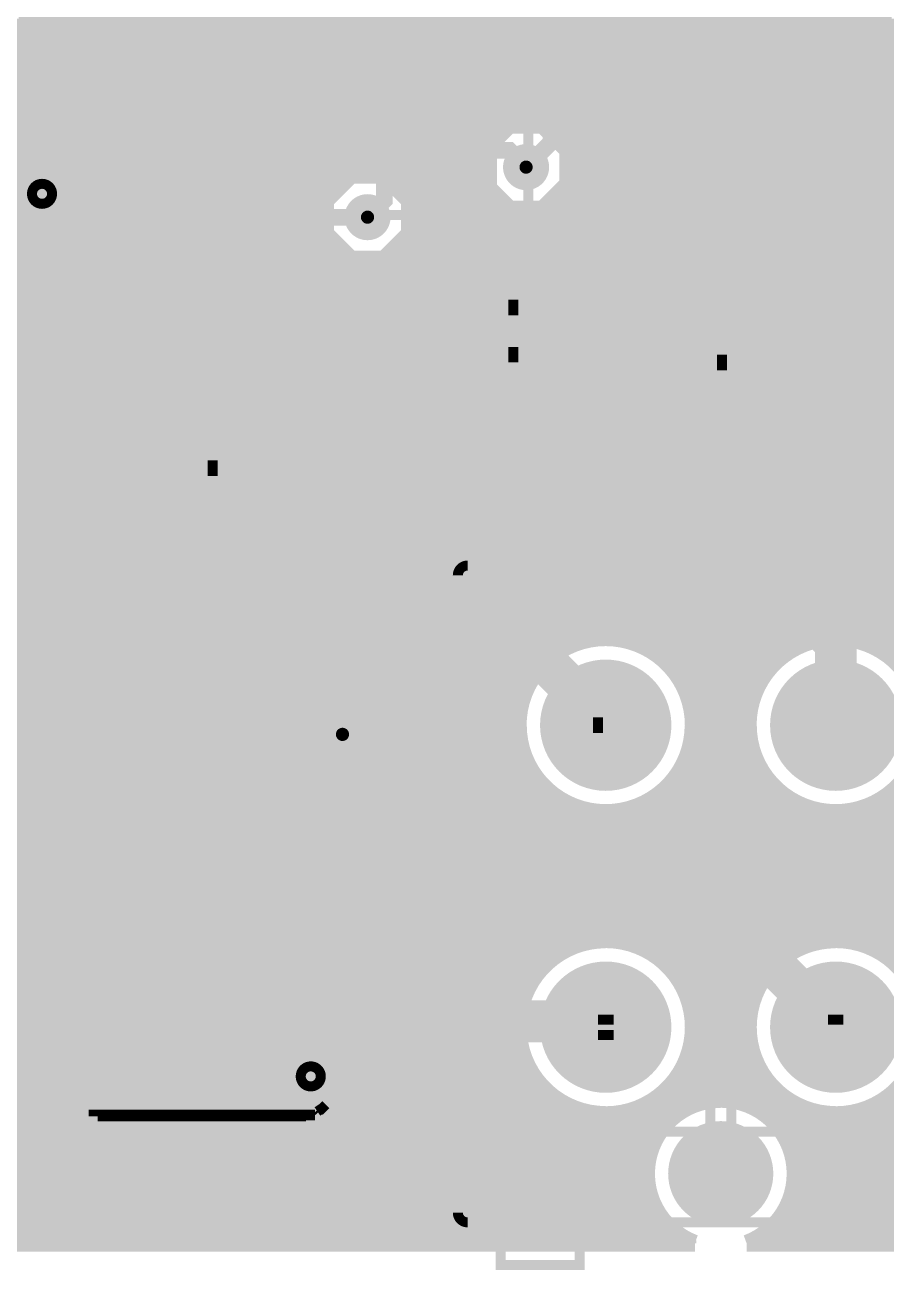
# Model space of a CAD drawing. Extents: x -5 to 208, y -5 to 206.
# Drawn here: x 103.37 to 116.48, y 121 to 139.96 of the extents above; entities that cross this region are included whole.
import ezdxf

# ---------------------------------------------------------------- set-up
doc = ezdxf.new("R2010")
doc.units = 0
doc.header["$MEASUREMENT"] = 0
doc.layers.get('0').update_dxf_attribs({"linetype": 'CONTINUOUS'})
for name, color, linetype in [('22-301-0_BOT', 7, 'CONTINUOUS'), ('22-301-0_DRD', 7, 'CONTINUOUS'), ('22-301-0_IN1', 1, 'CONTINUOUS'), ('22-301-0_IN2', 4, 'CONTINUOUS'), ('22-301-0_SMB', 3, 'CONTINUOUS'), ('22-301-0_SMT', 5, 'CONTINUOUS'), ('22-301-0_SST', 10, 'CONTINUOUS'), ('22-301-0_TOP', 14, 'CONTINUOUS'), ('THRUHOLE_NPT', 12, 'CONTINUOUS'), ('THRUHOLE_TAP', 11, 'CONTINUOUS')]:
    doc.layers.add(name, color=color, linetype=linetype)

# ---------------------------------------------------------------- blocks, each defined once
blk = doc.blocks.new('ROUND_28')
at = {"const_width": 0.99949}
blk.add_lwpolyline([(-0.499744, 0, 1), (0.499744, 0, 1)], format="xyb", close=True, dxfattribs=at)
blk = doc.blocks.new('ROUND_29')
at = {"const_width": 0.8001}
blk.add_lwpolyline([(-0.40005, 0, 1), (0.40005, 0, 1)], format="xyb", close=True, dxfattribs=at)
blk = doc.blocks.new('ROUND_66')
at = {"const_width": 0.35052}
blk.add_lwpolyline([(-0.17526, 0, 1), (0.17526, 0, 1)], format="xyb", close=True, dxfattribs=at)
blk = doc.blocks.new('ROUND_69')
at = {"const_width": 0.35052}
blk.add_lwpolyline([(-0.17526, 0, 1), (0.17526, 0, 1)], format="xyb", close=True, dxfattribs=at)
blk = doc.blocks.new('ROUND_70')
at = {"const_width": 0.35052}
blk.add_lwpolyline([(-0.17526, 0, 1), (0.17526, 0, 1)], format="xyb", close=True, dxfattribs=at)
blk = doc.blocks.new('RECTANGLE_15')
blk.add_solid([(1.0795, 1.3716), (1.0795, -1.3716), (-1.0795, 1.3716), (-1.0795, -1.3716)])
blk = doc.blocks.new('RECTANGLE_19')
blk.add_solid([(1.3716, 1.0795), (1.3716, -1.0795), (-1.3716, 1.0795), (-1.3716, -1.0795)])
blk = doc.blocks.new('ROUND_74')
at = {"const_width": 0.10033}
blk.add_lwpolyline([(-0.050164, 0, 1), (0.050164, 0, 1)], format="xyb", close=True, dxfattribs=at)
blk = doc.blocks.new('ROUND_80')
at = {"const_width": 0.54991}
blk.add_lwpolyline([(-0.274954, 0, 1), (0.274954, 0, 1)], format="xyb", close=True, dxfattribs=at)

msp = doc.modelspace()

# ---------------------------------------------------------------- linework, layer by layer
at = {"layer": '22-301-0_BOT'}
for points, const_width in [([(111.379, 172.085), (111.379, 138.176), (110.998, 137.795)], 0.254), ([(108.585, 171.45), (108.839, 171.196), (108.839, 137.287), (108.585, 137.033)], 0.254), ([(117.475, 136.271), (116.967, 135.763), (99.187, 135.763), (98.933, 136.017), (99.06, 136.144), (99.06, 136.271)], 1.27)]:
    msp.add_lwpolyline(points, dxfattribs=dict(at, const_width=const_width))
at = {"layer": '22-301-0_DRD', "const_width": 0.254}
for points in [[(110.744, 138.43), (110.363, 138.049)], [(111.252, 138.43), (110.744, 138.43)], [(111.633, 138.049), (111.252, 138.43)], [(110.363, 138.049), (110.363, 137.541)], [(111.633, 137.541), (111.633, 138.049)], [(108.331, 137.668), (107.95, 137.287)], [(108.839, 137.668), (108.331, 137.668)], [(109.22, 137.287), (108.839, 137.668)], [(110.363, 137.541), (110.744, 137.16)], [(111.252, 137.16), (111.633, 137.541)], [(107.95, 137.287), (107.95, 136.779)], [(109.22, 136.779), (109.22, 137.287)], [(110.744, 137.16), (111.252, 137.16)], [(107.95, 136.779), (108.331, 136.398)], [(108.839, 136.398), (109.22, 136.779)], [(108.331, 136.398), (108.839, 136.398)], [(111.57458, 129.9337), (111.57458, 128.6637)], [(112.84458, 129.9337), (111.57458, 129.9337)], [(112.84458, 129.9337), (111.57458, 128.6637)], [(112.84458, 128.6637), (111.57458, 129.9337)], [(112.84458, 128.6637), (112.84458, 129.9337)], [(115.0747, 129.9337), (115.0747, 128.6637)], [(116.3447, 129.9337), (115.0747, 129.9337)], [(116.3447, 129.9337), (115.0747, 128.6637)], [(116.3447, 128.6637), (115.0747, 129.9337)], [(116.3447, 128.6637), (116.3447, 129.9337)], [(107.95, 129.794), (107.569, 129.413)], [(107.95, 129.794), (107.569, 129.413)], [(108.458, 129.794), (107.95, 129.794)], [(108.458, 129.794), (107.95, 129.794)], [(108.839, 129.413), (108.458, 129.794)], [(108.839, 129.413), (108.458, 129.794)], [(107.569, 129.413), (107.569, 128.905)], [(107.569, 129.413), (107.569, 128.905)], [(108.839, 128.905), (108.839, 129.413)], [(108.839, 128.905), (108.839, 129.413)], [(107.569, 128.905), (107.95, 128.524)], [(107.569, 128.905), (107.95, 128.524)], [(108.458, 128.524), (108.839, 128.905)], [(108.458, 128.524), (108.839, 128.905)], [(111.57458, 128.6637), (112.84458, 128.6637)], [(115.0747, 128.6637), (116.3447, 128.6637)], [(107.95, 128.524), (108.458, 128.524)], [(107.95, 128.524), (108.458, 128.524)], [(111.57458, 125.3363), (111.57458, 124.0663)], [(112.84458, 125.3363), (111.57458, 125.3363)], [(112.84458, 125.3363), (111.57458, 124.0663)], [(112.84458, 124.0663), (111.57458, 125.3363)], [(112.84458, 124.0663), (112.84458, 125.3363)], [(115.0747, 125.3363), (115.0747, 124.0663)], [(116.3447, 125.3363), (115.0747, 125.3363)], [(116.3447, 125.3363), (115.0747, 124.0663)], [(116.3447, 124.0663), (115.0747, 125.3363)], [(116.3447, 124.0663), (116.3447, 125.3363)], [(111.57458, 124.0663), (112.84458, 124.0663)], [(115.0747, 124.0663), (116.3447, 124.0663)], [(113.95964, 123.10618), (113.32464, 122.47118)], [(114.59464, 122.47118), (113.95964, 123.10618)], [(113.32464, 122.47118), (113.95964, 121.83618)], [(113.95964, 121.83618), (114.59464, 122.47118)]]:
    msp.add_lwpolyline(points, dxfattribs=at)
at = {"layer": '22-301-0_IN1', "const_width": 0.254}
for points in [[(103.4034, 166.37), (103.4034, 121.412)], [(103.632, 166.37), (103.632, 121.412)], [(103.8606, 166.37), (103.8606, 121.412)], [(104.0892, 166.37), (104.0892, 121.412)], [(104.3178, 166.37), (104.3178, 121.412)], [(104.5464, 166.37), (104.5464, 121.412)], [(104.775, 166.37), (104.775, 121.412)], [(105.0036, 166.37), (105.0036, 121.412)], [(105.2322, 166.37), (105.2322, 121.412)], [(105.4608, 166.37), (105.4608, 121.412)], [(105.6894, 166.37), (105.6894, 121.412)], [(108.4326, 166.37), (108.4326, 137.69594)], [(108.6612, 166.37), (108.6612, 137.70864)], [(108.8898, 166.37), (108.8898, 137.64006)], [(109.1184, 166.37), (109.1184, 137.45464)], [(109.347, 166.37), (109.347, 121.412)], [(109.5756, 166.37), (109.5756, 121.412)], [(109.8042, 166.37), (109.8042, 121.412)], [(111.4044, 166.37), (111.4044, 138.33856)], [(111.633, 166.37), (111.633, 138.0363)], [(111.8616, 166.37), (111.8616, 130.5814)], [(112.0902, 166.37), (112.0902, 130.62204)], [(112.3188, 166.37), (112.3188, 130.62458)], [(113.919, 166.37), (113.919, 123.59894)], [(114.1476, 166.37), (114.1476, 123.5837)], [(108.204, 154.44216), (108.204, 137.59688)], [(114.3762, 154.3177), (114.3762, 123.5202)], [(107.2896, 154.06624), (107.2896, 121.412)], [(107.5182, 154.00782), (107.5182, 121.412)], [(107.7468, 154.02814), (107.7468, 121.412)], [(107.9754, 154.1399), (107.9754, 137.33272)], [(114.6048, 154.0002), (114.6048, 130.03784)], [(105.918, 153.80716), (105.918, 121.412)], [(114.8334, 153.81224), (114.8334, 130.29692)], [(115.062, 153.69286), (115.062, 130.45948)], [(115.2906, 153.62174), (115.2906, 130.56108)], [(115.9764, 153.6573), (115.9764, 130.60172)], [(116.205, 153.75382), (116.205, 130.53314)], [(106.1466, 153.5049), (106.1466, 121.412)], [(106.8324, 153.43124), (106.8324, 121.412)], [(107.061, 153.59888), (107.061, 121.412)], [(115.5192, 153.5938), (115.5192, 130.61442)], [(115.7478, 153.60396), (115.7478, 130.62712)], [(106.3752, 153.39314), (106.3752, 121.412)], [(106.6038, 153.37282), (106.6038, 121.412)], [(116.4336, 148.54936), (116.4336, 130.41376)], [(110.0328, 147.86102), (110.0328, 121.412)], [(111.1758, 147.82038), (111.1758, 138.45032)], [(110.2614, 147.62988), (110.2614, 121.412)], [(110.9472, 147.61464), (110.9472, 138.47318)], [(110.49, 147.54098), (110.49, 138.24712)], [(110.7186, 147.5359), (110.7186, 138.41476)], [(112.5474, 146.12874), (112.5474, 130.58394)], [(112.776, 145.86712), (112.776, 130.50266)], [(113.6904, 146.00936), (113.6904, 123.56592)], [(113.0046, 145.76806), (113.0046, 130.3655)], [(113.2332, 145.75536), (113.2332, 130.14706)], [(113.4618, 145.82394), (113.4618, 129.74828)], [(202.25512, 139.9286), (80.645, 139.9286)], [(204.47, 139.7), (80.645, 139.7)], [(204.47, 139.4714), (96.29902, 139.4714)], [(204.47, 139.2428), (96.66478, 139.2428)], [(204.47, 139.0142), (96.7867, 139.0142)], [(120.55094, 138.7856), (96.81718, 138.7856)], [(120.40108, 138.557), (96.76892, 138.557)], [(110.57636, 138.3284), (96.61652, 138.3284)], [(120.35028, 138.3284), (111.41964, 138.3284)], [(110.39094, 138.0998), (94.60992, 138.0998)], [(120.38076, 138.0998), (111.60506, 138.0998)], [(110.32236, 137.8712), (97.62998, 137.8712)], [(120.50522, 137.8712), (111.67364, 137.8712)], [(108.28274, 137.6426), (97.86112, 137.6426)], [(110.33506, 137.6426), (108.88472, 137.6426)], [(111.633, 137.55116), (111.633, 130.49758)], [(120.86844, 137.6426), (111.66094, 137.6426)], [(108.02112, 137.414), (97.95002, 137.414)], [(110.43412, 137.414), (109.14888, 137.414)], [(110.49, 137.34288), (110.49, 121.412)], [(164.40658, 137.414), (111.56188, 137.414)], [(107.92206, 137.1854), (97.95256, 137.1854)], [(110.69574, 137.1854), (109.24794, 137.1854)], [(110.7186, 137.17524), (110.7186, 121.412)], [(111.1758, 137.13714), (111.1758, 130.13436)], [(180.4289, 137.1854), (111.29772, 137.1854)], [(111.4044, 137.2489), (111.4044, 130.35534)], [(107.90936, 136.9568), (97.87636, 136.9568)], [(180.31714, 136.9568), (109.26064, 136.9568)], [(110.9472, 137.11682), (110.9472, 129.71272)], [(107.97794, 136.7282), (99.56292, 136.7282)], [(107.9754, 136.73074), (107.9754, 121.412)], [(109.1184, 136.61136), (109.1184, 121.412)], [(116.97208, 136.7282), (109.19206, 136.7282)], [(108.16336, 136.4996), (99.70008, 136.4996)], [(108.204, 136.46912), (108.204, 121.412)], [(108.4326, 136.37006), (108.4326, 121.412)], [(108.8898, 136.42594), (108.8898, 121.412)], [(116.83492, 136.4996), (109.00664, 136.4996)], [(116.79428, 136.271), (99.74072, 136.271)], [(108.6612, 136.35736), (108.6612, 121.412)], [(116.83492, 136.0424), (99.70008, 136.0424)], [(116.97208, 135.8138), (99.56292, 135.8138)], [(204.47, 135.5852), (90.67292, 135.5852)], [(204.47, 135.3566), (90.81008, 135.3566)], [(204.47, 135.128), (90.85072, 135.128)], [(204.47, 134.8994), (90.81008, 134.8994)], [(204.47, 134.6708), (90.67292, 134.6708)], [(204.47, 134.4422), (80.645, 134.4422)], [(204.47, 134.2136), (80.645, 134.2136)], [(204.47, 133.985), (80.645, 133.985)], [(204.47, 133.7564), (80.645, 133.7564)], [(204.47, 133.5278), (80.645, 133.5278)], [(204.47, 133.2992), (80.645, 133.2992)], [(204.47, 133.0706), (80.645, 133.0706)], [(204.47, 132.842), (80.645, 132.842)], [(204.47, 132.6134), (80.645, 132.6134)], [(204.47, 132.3848), (80.645, 132.3848)], [(204.47, 132.1562), (80.645, 132.1562)], [(204.47, 131.9276), (80.645, 131.9276)], [(204.47, 131.699), (80.645, 131.699)], [(204.47, 131.4704), (80.645, 131.4704)], [(204.47, 131.2418), (80.645, 131.2418)], [(204.47, 131.0132), (80.645, 131.0132)], [(204.47, 130.7846), (80.645, 130.7846)], [(111.77524, 130.556), (80.645, 130.556)], [(115.27536, 130.556), (112.64392, 130.556)], [(118.77548, 130.556), (116.14404, 130.556)], [(111.3663, 130.3274), (80.645, 130.3274)], [(114.86642, 130.3274), (113.05286, 130.3274)], [(118.36654, 130.3274), (116.55298, 130.3274)], [(111.14786, 130.0988), (80.645, 130.0988)], [(114.64798, 130.0988), (113.2713, 130.0988)], [(111.0107, 129.8702), (80.645, 129.8702)], [(114.51082, 129.8702), (113.411, 129.8702)], [(110.92434, 129.6416), (80.645, 129.6416)], [(114.42446, 129.6416), (113.49482, 129.6416)], [(110.88624, 129.413), (80.645, 129.413)], [(114.38636, 129.413), (113.53546, 129.413)], [(110.88624, 129.1844), (80.645, 129.1844)], [(114.38636, 129.1844), (113.53546, 129.1844)], [(110.92688, 128.9558), (80.645, 128.9558)], [(110.9472, 128.88468), (110.9472, 125.11278)], [(113.4618, 128.85166), (113.4618, 125.14834)], [(114.427, 128.9558), (113.49482, 128.9558)], [(111.0107, 128.7272), (80.645, 128.7272)], [(114.51082, 128.7272), (113.411, 128.7272)], [(111.1504, 128.4986), (80.645, 128.4986)], [(111.1758, 128.46558), (111.1758, 125.53442)], [(113.2332, 128.45034), (113.2332, 125.54966)], [(114.65052, 128.4986), (113.2713, 128.4986)], [(114.6048, 128.5621), (114.6048, 125.4379)], [(111.36884, 128.27), (80.645, 128.27)], [(111.4044, 128.24206), (111.4044, 125.75794)], [(113.0046, 128.23444), (113.0046, 125.76556)], [(114.86896, 128.27), (113.05032, 128.27)], [(114.8334, 128.30048), (114.8334, 125.69952)], [(118.36908, 128.27), (116.55044, 128.27)], [(111.78032, 128.0414), (80.645, 128.0414)], [(111.633, 128.10236), (111.633, 125.89764)], [(115.28044, 128.0414), (112.63884, 128.0414)], [(112.776, 128.09728), (112.776, 125.90272)], [(115.062, 128.13792), (115.062, 125.85954)], [(115.2906, 128.03886), (115.2906, 125.96114)], [(118.78056, 128.0414), (116.13896, 128.0414)], [(116.205, 128.06426), (116.205, 125.9332)], [(116.4336, 128.18364), (116.4336, 125.81636)], [(111.8616, 128.016), (111.8616, 125.98146)], [(112.0902, 127.97536), (112.0902, 126.02464)], [(112.3188, 127.97536), (112.3188, 126.02464)], [(112.5474, 128.01346), (112.5474, 125.98654)], [(115.5192, 127.98298), (115.5192, 126.01448)], [(115.7478, 127.97028), (115.7478, 126.02972)], [(115.9764, 127.99568), (115.9764, 126.00178)], [(203.53528, 127.8128), (80.645, 127.8128)], [(203.30668, 127.5842), (80.645, 127.5842)], [(203.07808, 127.3556), (80.645, 127.3556)], [(202.84948, 127.127), (80.645, 127.127)], [(201.19594, 126.8984), (95.74276, 126.8984)], [(200.787, 126.6698), (96.1517, 126.6698)], [(193.9163, 126.4412), (96.42094, 126.4412)], [(193.9163, 126.2126), (96.61652, 126.2126)], [(111.86414, 125.984), (96.7613, 125.984)], [(115.36426, 125.984), (112.55502, 125.984)], [(118.86438, 125.984), (116.05514, 125.984)], [(111.40186, 125.7554), (96.87052, 125.7554)], [(114.90198, 125.7554), (113.01984, 125.7554)], [(118.39956, 125.7554), (116.51996, 125.7554)], [(111.16818, 125.5268), (96.94672, 125.5268)], [(114.6683, 125.5268), (113.25098, 125.5268)], [(111.0234, 125.2982), (96.99498, 125.2982)], [(114.52352, 125.2982), (113.3983, 125.2982)], [(110.93196, 125.0696), (97.01784, 125.0696)], [(114.43208, 125.0696), (113.4872, 125.0696)], [(110.88878, 124.841), (97.0153, 124.841)], [(114.3889, 124.841), (113.53292, 124.841)], [(110.8837, 124.6124), (96.98736, 124.6124)], [(114.38382, 124.6124), (113.53546, 124.6124)], [(110.91926, 124.3838), (96.93148, 124.3838)], [(110.9472, 124.28728), (110.9472, 121.412)], [(113.4618, 124.25172), (113.4618, 123.4821)], [(114.41938, 124.3838), (113.4999, 124.3838)], [(110.998, 124.1552), (96.8502, 124.1552)], [(114.49812, 124.1552), (113.42116, 124.1552)], [(111.13008, 123.9266), (96.73336, 123.9266)], [(111.1758, 123.86564), (111.1758, 121.412)], [(114.6302, 123.9266), (113.29162, 123.9266)], [(114.6048, 123.96216), (114.6048, 123.39828)], [(111.33582, 123.698), (96.57842, 123.698)], [(114.83594, 123.698), (113.08334, 123.698)], [(113.2332, 123.8504), (113.2332, 123.33478)], [(114.8334, 123.70054), (114.8334, 123.18746)], [(118.33606, 123.698), (116.58346, 123.698)], [(111.4044, 123.64212), (111.4044, 121.412)], [(111.633, 123.50242), (111.633, 121.412)], [(112.776, 123.49734), (112.776, 121.412)], [(113.0046, 123.6345), (113.0046, 123.07062)], [(115.062, 123.54052), (115.062, 122.7201)], [(116.4336, 123.5837), (116.4336, 121.412)], [(111.7092, 123.4694), (96.37014, 123.4694)], [(111.8616, 123.4186), (111.8616, 121.412)], [(112.0902, 123.37542), (112.0902, 121.412)], [(112.3188, 123.37542), (112.3188, 121.412)], [(112.5474, 123.41352), (112.5474, 121.412)], [(113.43386, 123.4694), (112.7125, 123.4694)], [(115.20932, 123.4694), (114.48796, 123.4694)], [(115.2906, 123.43892), (115.2906, 121.412)], [(115.5192, 123.38558), (115.5192, 121.412)], [(115.7478, 123.37034), (115.7478, 121.412)], [(115.9764, 123.39828), (115.9764, 121.412)], [(116.205, 123.46686), (116.205, 121.412)], [(118.7069, 123.4694), (116.21262, 123.4694)], [(113.13414, 123.2408), (96.08058, 123.2408)], [(163.93414, 123.2408), (114.78514, 123.2408)], [(112.96904, 123.0122), (95.90532, 123.0122)], [(163.76904, 123.0122), (114.95024, 123.0122)], [(112.87506, 122.7836), (95.90532, 122.7836)], [(163.67506, 122.7836), (115.04422, 122.7836)], [(112.83442, 122.555), (95.90532, 122.555)], [(163.63442, 122.555), (115.0874, 122.555)], [(112.8395, 122.3264), (95.90532, 122.3264)], [(115.062, 122.21972), (115.062, 121.412)], [(163.6395, 122.3264), (115.07978, 122.3264)], [(112.89284, 122.0978), (95.90532, 122.0978)], [(163.69284, 122.0978), (115.02644, 122.0978)], [(113.0046, 121.8692), (95.90532, 121.8692)], [(113.0046, 121.8692), (113.0046, 121.412)], [(163.8046, 121.8692), (114.91722, 121.8692)], [(113.19256, 121.6406), (95.90532, 121.6406)], [(113.2332, 121.60504), (113.2332, 121.412)], [(163.99256, 121.6406), (114.72672, 121.6406)], [(114.8334, 121.75236), (114.8334, 121.412)], [(113.56594, 121.412), (95.90532, 121.412)], [(113.4618, 121.45772), (113.4618, 121.412)], [(164.36594, 121.412), (114.35334, 121.412)], [(114.6048, 121.54154), (114.6048, 121.412)]]:
    msp.add_lwpolyline(points, dxfattribs=at)
for points in [[(110.998, 138.47572, 0.4142136), (110.31728, 137.795)], [(111.67872, 137.795, 0.4142136), (110.998, 138.47572)], [(108.585, 137.71372, 0.4142136), (107.90428, 137.033)], [(109.26572, 137.033, 0.4142136), (108.585, 137.71372)], [(110.31728, 137.795, 0.4142136), (110.998, 137.11428)], [(110.998, 137.11428, 0.4142136), (111.67872, 137.795)], [(107.90428, 137.033, 0.4142136), (108.585, 136.35228)], [(108.585, 136.35228, 0.4142136), (109.26572, 137.033)], [(112.20958, 130.62966, 0.4142136), (110.87862, 129.2987)], [(113.54054, 129.2987, 0.4142136), (112.20958, 130.62966)], [(115.7097, 130.62966, 0.4142136), (114.37874, 129.2987)], [(117.04066, 129.2987, 0.4142136), (115.7097, 130.62966)], [(110.88116, 129.2987, 0.4142136), (112.20958, 127.97028)], [(112.20958, 127.97028, 0.4142136), (113.538, 129.2987)], [(114.38128, 129.2987, 0.4142136), (115.7097, 127.97028)], [(115.7097, 127.97028, 0.4142136), (117.03812, 129.2987)], [(112.20958, 126.02972, 0.4142136), (110.88116, 124.7013)], [(113.54054, 124.7013, 0.4142136), (112.20958, 126.03226)], [(115.7097, 126.02972, 0.4142136), (114.38128, 124.7013)], [(117.04066, 124.7013, 0.4142136), (115.7097, 126.03226)], [(110.88116, 124.7013, 0.4142136), (112.20958, 123.37288)], [(112.20958, 123.37034, 0.4142136), (113.54054, 124.7013)], [(114.38128, 124.7013, 0.4142136), (115.7097, 123.37288)], [(115.7097, 123.37034, 0.4142136), (117.04066, 124.7013)], [(113.95964, 123.59894, 0.4142136), (112.83188, 122.47118)], [(115.08994, 122.47118, 0.4142136), (113.95964, 123.60148)], [(112.83188, 122.47118, 0.313428), (113.56594, 121.412)], [(114.35334, 121.412, 0.3134277), (115.08994, 122.47118)]]:
    msp.add_lwpolyline(points, format="xyb", dxfattribs=at)
at = {"layer": '22-301-0_IN2', "const_width": 0.254}
for points in [[(66.421, 136.398), (69.596, 139.573), (71.12, 139.573), (71.374, 139.827), (72.39, 139.827), (72.644, 139.573), (93.218, 139.573), (93.472, 139.827), (119.507, 139.827), (121.031, 138.303)], [(119.3165, 139.3698), (96.52508, 139.3698)], [(119.3927, 139.2936), (96.61652, 139.2936)], [(103.4034, 139.3698), (103.4034, 138.5062)], [(103.632, 139.3698), (103.632, 138.5062)], [(103.8606, 139.3698), (103.8606, 138.5062)], [(104.0892, 139.3698), (104.0892, 138.5062)], [(104.3178, 139.3698), (104.3178, 138.5062)], [(104.5464, 139.3698), (104.5464, 138.5062)], [(104.775, 139.3698), (104.775, 138.5062)], [(105.0036, 139.3698), (105.0036, 138.5062)], [(105.2322, 139.3698), (105.2322, 138.5062)], [(105.4608, 139.3698), (105.4608, 138.5062)], [(105.6894, 139.3698), (105.6894, 138.5062)], [(105.918, 139.3698), (105.918, 138.5062)], [(106.1466, 139.3698), (106.1466, 138.5062)], [(106.3752, 139.3698), (106.3752, 138.5062)], [(106.6038, 139.3698), (106.6038, 138.5062)], [(106.8324, 139.3698), (106.8324, 138.5062)], [(107.061, 139.3698), (107.061, 138.5062)], [(107.2896, 139.3698), (107.2896, 138.5062)], [(107.5182, 139.3698), (107.5182, 138.5062)], [(107.7468, 139.3698), (107.7468, 138.5062)], [(107.9754, 139.3698), (107.9754, 138.5062)], [(108.204, 139.3698), (108.204, 138.5062)], [(108.4326, 139.3698), (108.4326, 138.5062)], [(108.6612, 139.3698), (108.6612, 138.5062)], [(108.8898, 139.3698), (108.8898, 138.5062)], [(109.1184, 139.3698), (109.1184, 138.5062)], [(109.347, 139.3698), (109.347, 138.5062)], [(109.5756, 139.3698), (109.5756, 138.5062)], [(109.8042, 139.3698), (109.8042, 138.5062)], [(110.0328, 139.3698), (110.0328, 138.5062)], [(110.2614, 139.3698), (110.2614, 138.5062)], [(110.49, 139.3698), (110.49, 138.5062)], [(110.7186, 139.3698), (110.7186, 138.5062)], [(110.9472, 139.3698), (110.9472, 138.47318)], [(111.1758, 139.3698), (111.1758, 138.45032)], [(111.4044, 139.3698), (111.4044, 138.33856)], [(111.633, 139.3698), (111.633, 138.0363)], [(111.8616, 139.3698), (111.8616, 130.5814)], [(112.0902, 139.3698), (112.0902, 130.62204)], [(112.3188, 139.3698), (112.3188, 130.62458)], [(112.5474, 139.3698), (112.5474, 130.58394)], [(112.776, 139.3698), (112.776, 130.50266)], [(113.0046, 139.3698), (113.0046, 130.3655)], [(113.2332, 139.3698), (113.2332, 130.14706)], [(113.4618, 139.3698), (113.4618, 129.74828)], [(113.6904, 139.3698), (113.6904, 123.56592)], [(113.919, 139.3698), (113.919, 123.59894)], [(114.1476, 139.3698), (114.1476, 123.5837)], [(114.3762, 139.3698), (114.3762, 123.5202)], [(114.6048, 139.3698), (114.6048, 130.03784)], [(114.8334, 139.3698), (114.8334, 130.29692)], [(115.062, 139.3698), (115.062, 130.45948)], [(115.2906, 139.3698), (115.2906, 130.56108)], [(115.5192, 139.3698), (115.5192, 130.61442)], [(115.7478, 139.3698), (115.7478, 130.62712)], [(115.9764, 139.3698), (115.9764, 130.60172)], [(116.205, 139.3698), (116.205, 130.53314)], [(116.4336, 139.3698), (116.4336, 130.41376)], [(119.6213, 139.065), (96.76892, 139.065)], [(119.8499, 138.8364), (96.81718, 138.8364)], [(120.0785, 138.6078), (96.7867, 138.6078)], [(110.744, 138.5062), (97.028, 138.5062)], [(120.3071, 138.3792), (111.34598, 138.3792)], [(120.36806, 138.1506), (111.57712, 138.1506)], [(110.998, 137.795), (110.744, 138.049), (97.028, 138.049), (95.885, 136.906), (77.47, 136.906), (77.089, 137.287), (69.342, 137.287), (68.834, 136.779), (68.834, 136.017), (68.326, 135.509), (67.945, 135.509)], [(120.46712, 137.922), (111.66602, 137.922)], [(120.72874, 137.6934), (111.66856, 137.6934)], [(110.34776, 137.5918), (108.97108, 137.5918)], [(109.1184, 137.5918), (109.1184, 137.45464)], [(109.347, 137.5918), (109.347, 121.539)], [(109.5756, 137.5918), (109.5756, 121.539)], [(109.8042, 137.5918), (109.8042, 121.539)], [(110.0328, 137.5918), (110.0328, 121.539)], [(110.2614, 137.5918), (110.2614, 121.539)], [(111.633, 137.55116), (111.633, 130.49758)], [(110.40364, 137.4648), (109.11078, 137.4648)], [(110.49, 137.34288), (110.49, 121.539)], [(164.34308, 137.4648), (111.59236, 137.4648)], [(110.60938, 137.2362), (109.2327, 137.2362)], [(110.7186, 137.17524), (110.7186, 121.539)], [(111.1758, 137.13714), (111.1758, 130.13436)], [(180.47208, 137.2362), (111.38408, 137.2362)], [(111.4044, 137.2489), (111.4044, 130.35534)], [(108.585, 137.033), (98.171, 137.033), (97.028, 135.89), (76.454, 135.89), (74.803, 134.239), (74.803, 131.699), (74.041, 130.937)], [(180.33492, 137.0076), (109.26318, 137.0076)], [(110.9472, 137.11682), (110.9472, 129.71272)], [(117.02288, 136.779), (109.21492, 136.779)], [(108.08208, 136.5758), (99.66706, 136.5758)], [(103.4034, 136.5758), (103.4034, 121.539)], [(103.632, 136.5758), (103.632, 121.539)], [(103.8606, 136.5758), (103.8606, 121.539)], [(104.0892, 136.5758), (104.0892, 121.539)], [(104.3178, 136.5758), (104.3178, 121.539)], [(104.5464, 136.5758), (104.5464, 121.539)], [(104.775, 136.5758), (104.775, 121.539)], [(105.0036, 136.5758), (105.0036, 121.539)], [(105.2322, 136.5758), (105.2322, 121.539)], [(105.4608, 136.5758), (105.4608, 121.539)], [(105.6894, 136.5758), (105.6894, 121.539)], [(105.918, 136.5758), (105.918, 121.539)], [(106.1466, 136.5758), (106.1466, 121.539)], [(106.3752, 136.5758), (106.3752, 121.539)], [(106.6038, 136.5758), (106.6038, 121.539)], [(106.8324, 136.5758), (106.8324, 121.539)], [(107.061, 136.5758), (107.061, 121.539)], [(107.2896, 136.5758), (107.2896, 121.539)], [(107.5182, 136.5758), (107.5182, 121.539)], [(107.7468, 136.5758), (107.7468, 121.539)], [(107.9754, 136.5758), (107.9754, 121.539)], [(109.1184, 136.61136), (109.1184, 121.539)], [(108.10494, 136.5504), (99.67976, 136.5504)], [(108.204, 136.46912), (108.204, 121.539)], [(108.4326, 136.37006), (108.4326, 121.539)], [(108.8898, 136.42594), (108.8898, 121.539)], [(116.85524, 136.5504), (109.06252, 136.5504)], [(116.79682, 136.3218), (99.73818, 136.3218)], [(108.6612, 136.35736), (108.6612, 121.539)], [(116.81714, 136.0932), (99.71532, 136.0932)], [(116.9289, 135.8646), (99.60356, 135.8646)], [(117.23116, 135.636), (99.3013, 135.636)], [(204.47, 135.4074), (90.78976, 135.4074)], [(204.47, 135.1788), (90.84818, 135.1788)], [(204.47, 134.9502), (90.82532, 134.9502)], [(204.47, 134.7216), (90.71356, 134.7216)], [(204.47, 134.493), (90.4113, 134.493)], [(204.47, 134.2644), (80.8482, 134.2644)], [(204.47, 134.0358), (80.8482, 134.0358)], [(204.47, 133.8072), (80.8482, 133.8072)], [(204.47, 133.5786), (80.8482, 133.5786)], [(204.47, 133.35), (80.8482, 133.35)], [(204.47, 133.1214), (80.8482, 133.1214)], [(204.47, 132.8928), (80.8482, 132.8928)], [(204.47, 132.6642), (80.8482, 132.6642)], [(204.47, 132.4356), (80.8482, 132.4356)], [(204.47, 132.207), (80.8482, 132.207)], [(204.47, 131.9784), (80.8482, 131.9784)], [(204.47, 131.7498), (80.8482, 131.7498)], [(204.47, 131.5212), (80.8482, 131.5212)], [(204.47, 131.2926), (80.8482, 131.2926)], [(204.47, 131.064), (80.8482, 131.064)], [(204.47, 130.8354), (80.8482, 130.8354)], [(111.96828, 130.6068), (80.8482, 130.6068)], [(115.4684, 130.6068), (112.45088, 130.6068)], [(118.96852, 130.6068), (115.951, 130.6068)], [(111.43234, 130.3782), (80.8482, 130.3782)], [(114.93246, 130.3782), (112.98682, 130.3782)], [(118.43258, 130.3782), (116.48694, 130.3782)], [(111.1885, 130.1496), (80.8482, 130.1496)], [(114.68862, 130.1496), (113.2332, 130.1496)], [(111.0361, 129.921), (80.8482, 129.921)], [(114.53622, 129.921), (113.3856, 129.921)], [(110.93958, 129.6924), (80.8482, 129.6924)], [(114.4397, 129.6924), (113.47958, 129.6924)], [(110.89132, 129.4638), (80.8482, 129.4638)], [(114.39144, 129.4638), (113.52784, 129.4638)], [(110.88116, 129.2352), (80.8482, 129.2352)], [(114.38128, 129.2352), (113.538, 129.2352)], [(110.91418, 129.0066), (80.8482, 129.0066)], [(114.4143, 129.0066), (113.50752, 129.0066)], [(110.9472, 128.88468), (110.9472, 125.11278)], [(113.4618, 128.85166), (113.4618, 125.14834)], [(110.98784, 128.778), (80.8482, 128.778)], [(114.48796, 128.778), (113.43386, 128.778)], [(111.1123, 128.5494), (80.8482, 128.5494)], [(111.1758, 128.46558), (111.1758, 125.53442)], [(113.2332, 128.45034), (113.2332, 125.54966)], [(114.61242, 128.5494), (113.30686, 128.5494)], [(114.6048, 128.5621), (114.6048, 125.4379)], [(111.31042, 128.3208), (80.8482, 128.3208)], [(111.4044, 128.24206), (111.4044, 125.75794)], [(113.0046, 128.23444), (113.0046, 125.76556)], [(114.81054, 128.3208), (113.10874, 128.3208)], [(114.8334, 128.30048), (114.8334, 125.69952)], [(111.65332, 128.0922), (80.8482, 128.0922)], [(111.633, 128.10236), (111.633, 125.89764)], [(115.15344, 128.0922), (112.76584, 128.0922)], [(112.776, 128.09728), (112.776, 125.90272)], [(115.062, 128.13792), (115.062, 125.85954)], [(115.2906, 128.03886), (115.2906, 125.96114)], [(116.205, 128.06426), (116.205, 125.9332)], [(118.65356, 128.0922), (116.26596, 128.0922)], [(116.4336, 128.18364), (116.4336, 125.81636)], [(204.47, 127.8636), (80.8482, 127.8636)], [(111.8616, 128.016), (111.8616, 125.98146)], [(112.0902, 127.97536), (112.0902, 126.02464)], [(112.3188, 127.97536), (112.3188, 126.02464)], [(112.5474, 128.01346), (112.5474, 125.98654)], [(115.5192, 127.98298), (115.5192, 126.01448)], [(115.7478, 127.97028), (115.7478, 126.02972)], [(115.9764, 127.99568), (115.9764, 126.00178)], [(204.47, 127.635), (80.8482, 127.635)], [(204.47, 127.4064), (80.8482, 127.4064)], [(204.47, 127.1778), (80.8482, 127.1778)], [(201.32802, 126.9492), (95.61068, 126.9492)], [(200.86066, 126.7206), (96.07804, 126.7206)], [(200.5711, 126.492), (96.3676, 126.492)], [(200.36282, 126.2634), (96.57588, 126.2634)], [(200.20534, 126.0348), (96.73336, 126.0348)], [(111.47298, 125.8062), (96.84766, 125.8062)], [(114.9731, 125.8062), (112.94872, 125.8062)], [(118.47068, 125.8062), (116.44884, 125.8062)], [(111.21136, 125.5776), (96.93148, 125.5776)], [(114.71148, 125.5776), (113.2078, 125.5776)], [(111.0488, 125.349), (96.98736, 125.349)], [(114.54892, 125.349), (113.37036, 125.349)], [(110.94974, 125.1204), (97.0153, 125.1204)], [(114.44986, 125.1204), (113.47196, 125.1204)], [(110.89386, 124.8918), (97.01784, 124.8918)], [(114.39398, 124.8918), (113.5253, 124.8918)], [(110.88116, 124.6632), (96.99498, 124.6632)], [(114.38128, 124.6632), (113.538, 124.6632)], [(110.90656, 124.4346), (96.94672, 124.4346)], [(114.40668, 124.4346), (113.5126, 124.4346)], [(110.9472, 124.28728), (110.9472, 121.539)], [(113.4618, 124.25172), (113.4618, 123.4821)], [(110.97514, 124.206), (96.87052, 124.206)], [(114.47526, 124.206), (113.44402, 124.206)], [(111.09452, 123.9774), (96.7613, 123.9774)], [(111.1758, 123.86564), (111.1758, 121.539)], [(114.59464, 123.9774), (113.32464, 123.9774)], [(114.6048, 123.96216), (114.6048, 123.39828)], [(111.28248, 123.7488), (96.61652, 123.7488)], [(114.7826, 123.7488), (113.13922, 123.7488)], [(113.2332, 123.8504), (113.2332, 123.33478)], [(114.8334, 123.70054), (114.8334, 123.18746)], [(111.59744, 123.5202), (96.42094, 123.5202)], [(111.4044, 123.64212), (111.4044, 121.539)], [(111.633, 123.50242), (111.633, 121.539)], [(112.776, 123.49734), (112.776, 121.539)], [(113.54308, 123.5202), (112.82172, 123.5202)], [(113.0046, 123.6345), (113.0046, 123.07062)], [(115.09756, 123.5202), (114.3762, 123.5202)], [(115.062, 123.54052), (115.062, 122.7201)], [(118.59768, 123.5202), (116.32184, 123.5202)], [(116.4336, 123.5837), (116.4336, 121.539)], [(113.18494, 123.2916), (96.15424, 123.2916)], [(111.8616, 123.4186), (111.8616, 121.539)], [(112.0902, 123.37542), (112.0902, 121.539)], [(112.3188, 123.37542), (112.3188, 121.539)], [(112.5474, 123.41352), (112.5474, 121.539)], [(163.98494, 123.2916), (114.73434, 123.2916)], [(115.2906, 123.43892), (115.2906, 121.539)], [(115.5192, 123.38558), (115.5192, 121.539)], [(115.7478, 123.37034), (115.7478, 121.539)], [(115.9764, 123.39828), (115.9764, 121.539)], [(116.205, 123.46686), (116.205, 121.539)], [(112.99952, 123.063), (95.74784, 123.063)], [(163.79952, 123.063), (114.9223, 123.063)], [(112.8903, 122.8344), (80.8482, 122.8344)], [(163.6903, 122.8344), (115.02898, 122.8344)], [(112.8395, 122.6058), (80.8482, 122.6058)], [(163.6395, 122.6058), (115.08232, 122.6058)], [(112.83442, 122.3772), (80.8482, 122.3772)], [(163.63442, 122.3772), (115.08486, 122.3772)], [(112.8776, 122.1486), (80.8482, 122.1486)], [(163.6776, 122.1486), (115.04168, 122.1486)], [(115.062, 122.21972), (115.062, 121.539)], [(112.97412, 121.92), (80.8482, 121.92)], [(113.0046, 121.8692), (113.0046, 121.539)], [(163.77412, 121.92), (114.94516, 121.92)], [(113.14176, 121.6914), (80.8482, 121.6914)], [(113.2332, 121.60504), (113.2332, 121.539)], [(163.94176, 121.6914), (114.77752, 121.6914)], [(114.8334, 121.75236), (114.8334, 121.539)], [(113.3221, 121.539), (93.599, 121.539)], [(164.1221, 121.539), (114.59972, 121.539)]]:
    msp.add_lwpolyline(points, dxfattribs=at)
for points in [[(110.91926, 138.47064, 0.0988035), (110.744, 138.50561)], [(110.91926, 138.47064, 0.0988035), (110.744, 138.50561)], [(110.998, 138.47572, 0.0280845), (110.92171, 138.47143)], [(111.67872, 137.795, 0.4142136), (110.998, 138.47572)], [(110.998, 137.11428, 0.4142136), (111.67872, 137.795)], [(109.26572, 137.033, 0.2463594), (108.97194, 137.59305)], [(110.34776, 137.5918, 0.3280388), (110.998, 137.11428)], [(108.585, 136.35228, 0.4142136), (109.26572, 137.033)], [(108.08208, 136.5758, 0.2113087), (108.585, 136.35332)], [(112.20958, 130.62966, 0.4142136), (110.87862, 129.2987)], [(113.54054, 129.2987, 0.4142136), (112.20958, 130.62966)], [(115.7097, 130.62966, 0.4142136), (114.37874, 129.2987)], [(117.04066, 129.2987, 0.4142136), (115.7097, 130.62966)], [(110.88116, 129.2987, 0.4142136), (112.20958, 127.97028)], [(112.20958, 127.97028, 0.4142136), (113.538, 129.2987)], [(114.38128, 129.2987, 0.4142136), (115.7097, 127.97028)], [(115.7097, 127.97028, 0.4142136), (117.03812, 129.2987)], [(112.20958, 126.02972, 0.4142136), (110.88116, 124.7013)], [(113.54054, 124.7013, 0.4142136), (112.20958, 126.03226)], [(115.7097, 126.02972, 0.4142136), (114.38128, 124.7013)], [(117.04066, 124.7013, 0.4142136), (115.7097, 126.03226)], [(110.88116, 124.7013, 0.4142136), (112.20958, 123.37288)], [(112.20958, 123.37034, 0.4142136), (113.54054, 124.7013)], [(114.38128, 124.7013, 0.4142136), (115.7097, 123.37288)], [(115.7097, 123.37034, 0.4142136), (117.04066, 124.7013)], [(113.95964, 123.59894, 0.4142136), (112.83188, 122.47118)], [(115.08994, 122.47118, 0.4142136), (113.95964, 123.60148)], [(112.83188, 122.47118, 0.2476179), (113.32299, 121.5403)], [(114.59972, 121.539, 0.247126), (115.09042, 122.47118)]]:
    msp.add_lwpolyline(points, format="xyb", dxfattribs=at)
at = {"layer": '22-301-0_SST', "const_width": 0.1524}
for points in [[(111.03356, 143.16456), (111.03102, 138.811), (111.03102, 137.1727), (115.02898, 137.1727), (115.0366, 144.2974), (114.5794, 144.7546), (111.379, 144.7546), (111.0234, 144.3228), (111.03356, 143.16456)], [(115.47856, 143.16456), (115.47602, 138.811), (115.47602, 137.1727), (119.47398, 137.1727), (119.4816, 144.2974), (119.0244, 144.7546), (115.824, 144.7546), (115.4684, 144.3228), (115.47856, 143.16456)], [(104.48544, 137.06856), (108.839, 137.06602), (110.4773, 137.06602), (110.4773, 141.06398), (103.3526, 141.0716), (102.8954, 140.6144), (102.8954, 137.414), (103.3272, 137.0584), (104.48544, 137.06856)], [(105.8672, 137.1092), (105.8672, 141.0462)], [(103.75646, 137.47496), (103.505, 137.47496)], [(103.5812, 137.53084), (103.5812, 137.24382)], [(103.71836, 137.51306), (103.71836, 137.2616)], [(103.77424, 137.3378), (103.48722, 137.3378)], [(107.24642, 136.32688), (107.24642, 136.80186)], [(113.40846, 136.35482), (113.40846, 136.8298)], [(110.97006, 136.2583), (110.80242, 136.31926), (110.80242, 136.67486), (110.97006, 136.73328), (111.64824, 136.73328), (111.81842, 136.67486), (111.81842, 136.31926), (111.64824, 136.2583)], [(114.14506, 136.2583), (113.97742, 136.31926), (113.97742, 136.67486), (114.14506, 136.73328), (114.82324, 136.73328), (114.99342, 136.67486), (114.99342, 136.31926), (114.82324, 136.2583)], [(106.23042, 136.56564), (107.24642, 136.56564)], [(112.39246, 136.59104), (113.40846, 136.59104)], [(107.24642, 135.48868), (106.9086, 135.48868), (106.23042, 135.72744), (106.9086, 135.96366), (107.24642, 135.96366)], [(113.40846, 135.51662), (113.07064, 135.51662), (112.39246, 135.75284), (113.07064, 135.9916), (113.40846, 135.9916)], [(114.31524, 135.4201), (114.31524, 135.89508), (114.99342, 135.65886), (114.99342, 135.53948), (113.97742, 135.53948)], [(110.80242, 135.53948), (110.80242, 135.7757)], [(110.80242, 135.65886), (111.81842, 135.65886), (111.64824, 135.7757)], [(107.07878, 134.65048), (107.24642, 134.71144), (107.24642, 135.06704), (107.07878, 135.12546), (106.9086, 135.12546), (106.73842, 135.06704), (106.73842, 134.71144), (106.57078, 134.65048), (106.4006, 134.65048), (106.23042, 134.71144), (106.23042, 135.06704), (106.4006, 135.12546)], [(113.23828, 134.67842), (113.40846, 134.73684), (113.40846, 135.09244), (113.23828, 135.1534), (113.07064, 135.1534), (112.90046, 135.09244), (112.90046, 134.73684), (112.73028, 134.67842), (112.56264, 134.67842), (112.39246, 134.73684), (112.39246, 135.09244), (112.56264, 135.1534)], [(105.36936, 134.48538), (105.36936, 134.95782)], [(110.80242, 134.82066), (110.80242, 135.05688)], [(110.80242, 134.9375), (111.81842, 134.9375), (111.64824, 135.05688)], [(113.97742, 134.70128), (113.97742, 134.9375)], [(113.97742, 134.82066), (114.99342, 134.82066), (114.82324, 134.9375)], [(104.35336, 134.7216), (105.36936, 134.7216)], [(110.97006, 134.4549), (110.80242, 134.33806), (110.80242, 134.0993), (110.97006, 133.98246), (111.14024, 133.98246), (111.47806, 134.21868), (111.81842, 133.98246), (111.81842, 134.4549)], [(106.23042, 134.16788), (107.24642, 133.81228), (107.24642, 134.28726)], [(112.39246, 134.19582), (113.40846, 133.84022), (113.40846, 134.3152)], [(105.36936, 133.64718), (105.03154, 133.64718), (104.35336, 133.8834), (105.03154, 134.11962), (105.36936, 134.11962)], [(112.39246, 133.00202), (112.39246, 133.477), (113.07064, 133.00202), (113.23828, 133.00202), (113.40846, 133.06044), (113.40846, 133.41604), (113.23828, 133.477)], [(105.19918, 132.80898), (105.36936, 132.8674), (105.36936, 133.223), (105.19918, 133.28142), (105.03154, 133.28142), (104.86136, 133.223), (104.86136, 132.8674), (104.69118, 132.80898), (104.52354, 132.80898), (104.35336, 132.8674), (104.35336, 133.223), (104.52354, 133.28142)], [(106.23042, 133.09346), (106.23042, 133.32968)], [(106.23042, 133.21284), (107.24642, 133.21284), (107.07878, 133.32968)], [(104.86136, 132.3848), (104.86136, 132.0292), (104.69118, 131.97078), (104.52354, 131.97078), (104.35336, 132.0292), (104.35336, 132.3848), (104.52354, 132.44322), (104.69118, 132.44322), (105.36936, 132.207)], [(121.51106, 131.93014), (120.5611, 131.93014), (120.5611, 131.8006), (120.5611, 131.72948), (112.70996, 131.72948), (111.7092, 131.72948), (110.109, 131.72948)], [(111.7092, 131.72948), (111.7092, 131.63042), (112.70996, 131.63042), (112.70996, 131.72948)], [(104.69118, 131.13258), (104.69118, 131.60502), (105.36936, 131.3688), (105.36936, 131.24942), (104.35336, 131.24942)], [(109.95914, 131.57962), (109.95914, 129.74828), (109.4613, 129.74828), (109.4613, 128.34874), (109.95914, 128.34874), (109.95914, 125.15088), (109.4613, 125.15088), (109.4613, 123.75134), (109.95914, 123.75134), (109.95914, 121.87936)], [(108.04144, 124.80544), (108.04398, 129.159), (108.04398, 130.7973), (104.04602, 130.7973), (104.0384, 123.6726), (104.4956, 123.2154), (107.696, 123.2154), (108.0516, 123.6472), (108.04144, 124.80544)], [(110.61954, 130.88874), (110.61954, 127.70866), (113.79962, 127.70866), (113.79962, 130.88874), (110.61954, 130.88874)], [(114.11966, 130.88874), (114.11966, 127.70866), (117.29974, 127.70866), (117.29974, 130.88874), (114.11966, 130.88874)], [(112.52708, 129.6162), (112.52708, 128.9812), (111.89208, 128.9812), (112.09274, 129.18186), (112.32896, 129.18186), (112.32896, 129.41808), (112.52708, 129.6162), (111.89208, 129.6162), (112.09274, 129.41808), (112.32896, 129.41808)], [(111.89208, 129.6162), (111.89208, 128.9812)], [(115.82654, 129.41808), (115.59286, 129.41808), (115.3922, 129.6162), (115.3922, 128.9812), (116.0272, 128.9812), (115.82654, 129.18186), (115.82654, 129.41808), (116.0272, 129.6162), (116.0272, 128.9812)], [(116.0272, 129.6162), (115.3922, 129.6162)], [(112.09274, 129.18186), (112.09274, 129.41808)], [(115.82654, 129.18186), (115.59286, 129.18186), (115.59286, 129.41808)], [(112.32896, 129.18186), (112.52708, 128.9812)], [(115.3922, 128.9812), (115.59286, 129.18186)], [(102.0445, 126.5555), (102.0445, 123.6345), (103.6828, 123.6345), (103.6828, 126.5555), (102.0445, 126.5555)], [(108.0008, 126.1872), (104.0638, 126.1872)], [(110.61954, 126.29134), (110.61954, 122.45086), (111.80064, 122.45086), (111.80064, 123.11126), (113.79962, 123.11126), (113.79962, 126.29134), (110.61954, 126.29134)], [(117.29974, 123.11126), (117.29974, 126.29134), (114.11966, 126.29134), (114.11966, 123.11126), (117.29974, 123.11126)], [(111.89208, 124.3838), (111.89208, 125.0188), (112.09274, 124.81814), (112.09274, 124.58192), (111.89208, 124.3838), (112.52708, 124.3838), (112.32896, 124.58192), (112.32896, 124.81814), (112.52708, 125.0188), (111.89208, 125.0188)], [(112.52708, 124.3838), (112.52708, 125.0188)], [(115.3922, 125.0188), (115.59286, 124.81814), (115.59286, 124.58192), (115.3922, 124.3838), (115.3922, 125.0188), (116.0272, 125.0188), (115.82654, 124.81814), (115.82654, 124.58192), (115.59286, 124.58192)], [(115.82654, 124.58192), (116.0272, 124.3838), (116.0272, 125.0188)], [(112.32896, 124.81814), (112.09274, 124.81814)], [(115.59286, 124.81814), (115.82654, 124.81814)], [(112.32896, 124.58192), (112.09274, 124.58192)], [(116.0272, 124.3838), (115.3922, 124.3838)], [(107.6706, 124.09424), (107.6706, 123.80722)], [(107.84586, 124.03836), (107.5944, 124.03836)], [(107.80776, 124.07646), (107.80776, 123.825)], [(107.86364, 123.9012), (107.57662, 123.9012)], [(107.823, 123.444), (104.3178, 123.444), (104.4956, 123.2662)], [(107.77982, 123.3678), (104.394, 123.3678)], [(104.4194, 123.444), (104.4194, 123.3424)], [(104.55656, 123.444), (104.55656, 123.2662)], [(104.69372, 123.444), (104.69372, 123.2662)], [(104.83088, 123.444), (104.83088, 123.2662)], [(104.96804, 123.444), (104.96804, 123.2662)], [(105.1052, 123.444), (105.1052, 123.2662)], [(105.24236, 123.444), (105.24236, 123.2662)], [(105.37952, 123.444), (105.37952, 123.2662)], [(105.51668, 123.444), (105.51668, 123.2662)], [(105.65384, 123.444), (105.65384, 123.2662)], [(105.791, 123.444), (105.791, 123.2662)], [(105.92816, 123.444), (105.92816, 123.2662)], [(106.06532, 123.444), (106.06532, 123.2662)], [(106.20248, 123.444), (106.20248, 123.2662)], [(106.33964, 123.444), (106.33964, 123.2662)], [(106.4768, 123.444), (106.4768, 123.2662)], [(106.61396, 123.444), (106.61396, 123.2662)], [(106.75112, 123.444), (106.75112, 123.2662)], [(106.88828, 123.444), (106.88828, 123.2662)], [(107.02544, 123.444), (107.02544, 123.2662)], [(107.1626, 123.444), (107.1626, 123.2662)], [(107.29976, 123.444), (107.29976, 123.2662)], [(107.43692, 123.444), (107.43692, 123.2662)], [(107.57408, 123.444), (107.57408, 123.2662)], [(107.823, 123.4186), (107.696, 123.2662)], [(107.71124, 123.444), (107.71124, 123.28398)], [(107.8992, 123.4694), (107.823, 123.4186)], [(107.823, 123.444), (107.8484, 123.4186)], [(107.95, 123.5202), (107.8484, 123.4186)], [(107.95, 123.5202), (107.8992, 123.4694)], [(107.696, 123.2662), (104.4956, 123.2662)], [(110.109, 121.7295), (138.80846, 121.7295)], [(110.60938, 121.7295), (110.60938, 121.07926), (111.8108, 121.07926), (111.8108, 121.7295)]]:
    msp.add_lwpolyline(points, dxfattribs=at)
for points in [[(103.632, 137.541, 0.4142136), (103.4796, 137.3886)], [(103.4796, 137.3886, 0.4142136), (103.632, 137.2362)], [(103.7844, 137.3886, 0.4142136), (103.632, 137.541)], [(103.632, 137.2362, 0.4142136), (103.7844, 137.3886)], [(110.109, 131.72948, 0.4142136), (109.95914, 131.57962)], [(107.7214, 124.1044, 0.4142136), (107.569, 123.952)], [(107.8738, 123.952, 0.4142136), (107.7214, 124.1044)], [(107.569, 123.952, 0.4142136), (107.7214, 123.7996)], [(107.7214, 123.7996, 0.4142136), (107.8738, 123.952)], [(109.95914, 121.87936, 0.4142136), (110.109, 121.7295)]]:
    msp.add_lwpolyline(points, format="xyb", dxfattribs=at)
at = {"layer": '22-301-0_TOP'}
for points, const_width in [([(95.25, 145.9738), (95.25, 135.382), (98.044, 132.588), (111.633, 132.588), (113.919, 130.302), (113.919, 126.492), (115.7097, 124.7013)], 0.635), ([(109.94898, 143.83004), (109.94898, 140.12418), (108.8898, 139.065)], 0.635), ([(112.20958, 129.2987), (112.20958, 129.34442), (110.236, 131.318), (88.392, 131.318), (82.931, 136.779), (82.931, 140.589), (85.5218, 143.1798), (85.725, 143.1798)], 0.635), ([(115.7097, 129.2987), (115.7097, 130.5433), (112.268, 133.985), (104.14, 133.985), (101.854, 136.271), (101.854, 140.335), (99.06, 143.129), (99.06, 143.1798)], 0.635), ([(104.14, 142.7988), (104.4702, 142.4686), (104.4702, 139.065)], 0.635), ([(104.4702, 139.065), (104.4702, 136.1948), (105.537, 135.128), (113.411, 135.128), (117.475, 131.064), (117.475, 126.43612), (119.20982, 124.7013)], 0.635), ([(108.8898, 139.065), (108.8898, 138.1252), (110.744, 136.271), (115.189, 136.271), (119.20982, 132.25018), (119.20982, 129.2987)], 0.635), ([(117.475, 138.7602), (113.03, 138.7602)], 1.27), ([(106.045, 129.2098), (108.1532, 129.2098), (108.204, 129.159)], 0.635), ([(108.204, 129.159), (108.1532, 129.2098), (106.045, 129.2098)], 0.635), ([(106.045, 124.7902), (105.6386, 124.3838), (102.87, 124.3838)], 0.635), ([(106.045, 124.7902), (112.12068, 124.7902), (112.20958, 124.7013)], 0.635)]:
    msp.add_lwpolyline(points, dxfattribs=dict(at, const_width=const_width))

# ---------------------------------------------------------------- block references
at = {"layer": '22-301-0_BOT'}
for name, p in [('ROUND_66', (110.998, 137.795)), ('ROUND_66', (108.585, 137.033)), ('ROUND_28', (112.20958, 129.2987)), ('ROUND_28', (115.7097, 129.2987)), ('ROUND_66', (108.204, 129.159)), ('ROUND_28', (112.20958, 124.7013)), ('ROUND_28', (115.7097, 124.7013)), ('ROUND_29', (113.95964, 122.47118))]:
    msp.add_blockref(name, p, dxfattribs=at)
at = {"layer": '22-301-0_IN1'}
for name, p in [('ROUND_66', (110.998, 137.795)), ('ROUND_70', (108.585, 137.033)), ('ROUND_28', (112.20958, 129.2987)), ('ROUND_28', (115.7097, 129.2987)), ('ROUND_69', (108.204, 129.159)), ('ROUND_28', (112.20958, 124.7013)), ('ROUND_28', (115.7097, 124.7013)), ('ROUND_29', (113.95964, 122.47118))]:
    msp.add_blockref(name, p, dxfattribs=at)
at = {"layer": '22-301-0_IN2'}
for name, p in [('ROUND_69', (110.998, 137.795)), ('ROUND_66', (108.585, 137.033)), ('ROUND_28', (112.20958, 129.2987)), ('ROUND_28', (115.7097, 129.2987)), ('ROUND_69', (108.204, 129.159)), ('ROUND_28', (112.20958, 124.7013)), ('ROUND_28', (115.7097, 124.7013)), ('ROUND_29', (113.95964, 122.47118))]:
    msp.add_blockref(name, p, dxfattribs=at)
at = {"layer": '22-301-0_SMB'}
for p in [(112.20958, 129.2987), (115.7097, 129.2987), (112.20958, 124.7013), (115.7097, 124.7013)]:
    msp.add_blockref('ROUND_28', p, dxfattribs=at)
at = {"layer": '22-301-0_SMT'}
for name, p in [('RECTANGLE_15', (104.4702, 139.065)), ('RECTANGLE_15', (108.8898, 139.065)), ('RECTANGLE_19', (113.03, 138.7602)), ('RECTANGLE_19', (117.475, 138.7602)), ('RECTANGLE_19', (106.045, 129.2098)), ('ROUND_28', (112.20958, 129.2987)), ('ROUND_28', (115.7097, 129.2987)), ('RECTANGLE_19', (106.045, 124.7902)), ('ROUND_28', (112.20958, 124.7013)), ('ROUND_28', (115.7097, 124.7013))]:
    msp.add_blockref(name, p, dxfattribs=at)
at = {"layer": '22-301-0_TOP'}
for name, p in [('RECTANGLE_15', (104.4702, 139.065)), ('RECTANGLE_15', (108.8898, 139.065)), ('RECTANGLE_19', (113.03, 138.7602)), ('RECTANGLE_19', (117.475, 138.7602)), ('ROUND_66', (110.998, 137.795)), ('ROUND_66', (108.585, 137.033)), ('RECTANGLE_19', (106.045, 129.2098)), ('ROUND_28', (112.20958, 129.2987)), ('ROUND_28', (115.7097, 129.2987)), ('ROUND_66', (108.204, 129.159)), ('RECTANGLE_19', (106.045, 124.7902)), ('ROUND_28', (112.20958, 124.7013)), ('ROUND_28', (115.7097, 124.7013)), ('ROUND_29', (113.95964, 122.47118))]:
    msp.add_blockref(name, p, dxfattribs=at)
at = {"layer": 'THRUHOLE_NPT'}
msp.add_blockref('ROUND_29', (113.95964, 122.47118), dxfattribs=at)
at = {"layer": 'THRUHOLE_TAP'}
for name, p in [('ROUND_74', (110.998, 137.795)), ('ROUND_74', (108.585, 137.033)), ('ROUND_80', (112.20958, 129.2987)), ('ROUND_80', (115.7097, 129.2987)), ('ROUND_74', (108.204, 129.159)), ('ROUND_80', (112.20958, 124.7013)), ('ROUND_80', (115.7097, 124.7013))]:
    msp.add_blockref(name, p, dxfattribs=at)

doc.saveas('drawing.dxf')
